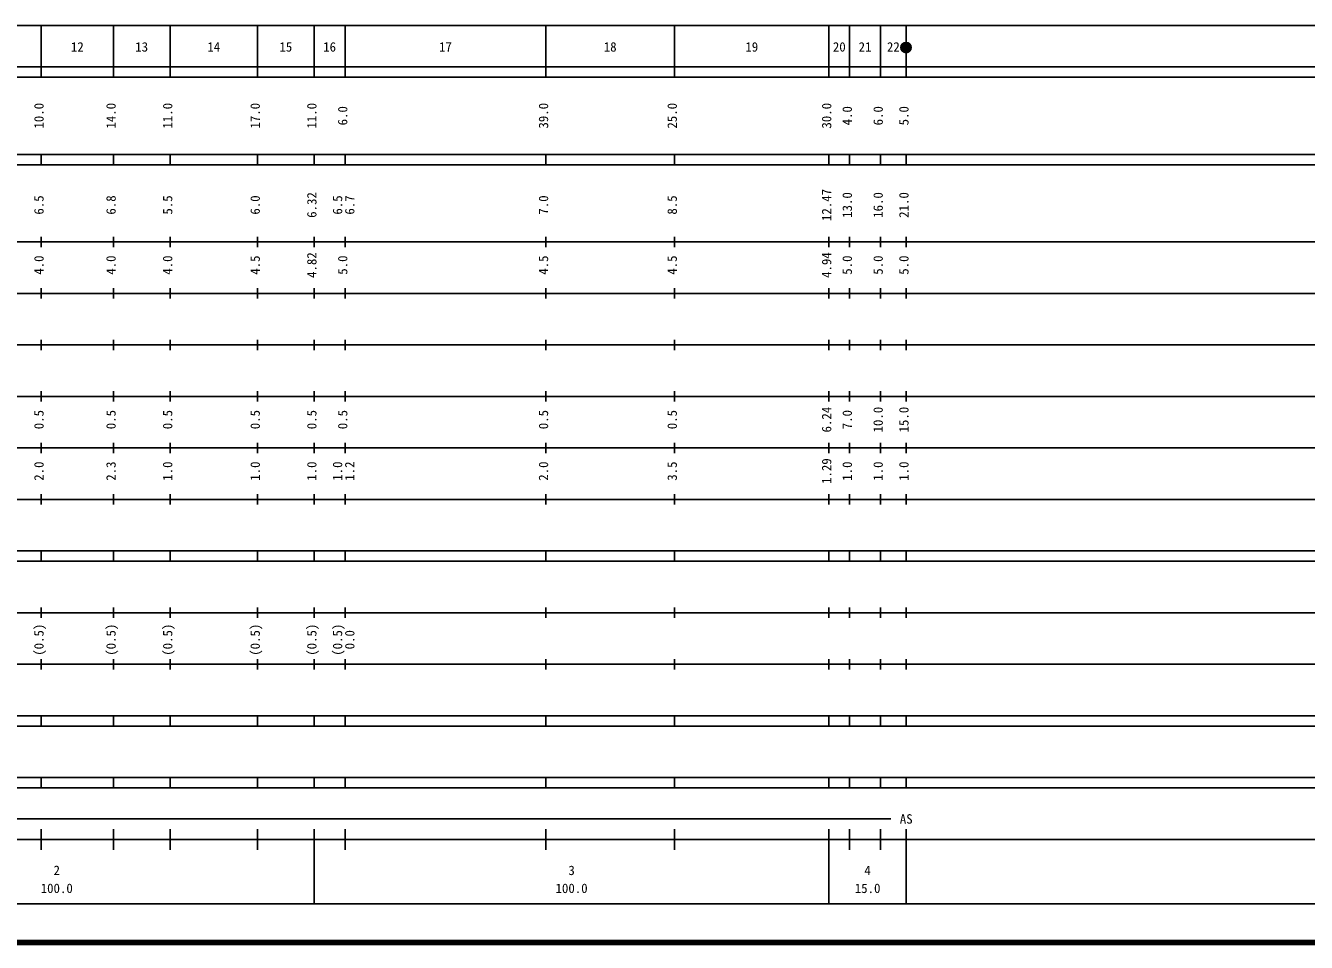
# Model space of a CAD drawing. Units: millimetres on the paper, enlarged 1000 times. Extents: x 40000 to 680000, y 20000 to 380000.
# Drawn here: x 211955 to 460725, y 20000 to 198000 of the extents above; entities that cross this region are included whole.
import ezdxf
from ezdxf.enums import TextEntityAlignment as Align

# ---------------------------------------------------------------- set-up
doc = ezdxf.new("R2010")
doc.units = ezdxf.units.MM
doc.header["$LTSCALE"] = 1000
doc.layers.add('M-TTL', color=2, linetype='Continuous', lineweight=140)
doc.layers.add('M-TTL-BAND', color=7, linetype='Continuous', lineweight=25)
doc.styles.add('ＭＳ ゴシック', font='')
doc.styles.get('ＭＳ ゴシック').set_extended_font_data('MS Gothic')

msp = doc.modelspace()

# ---------------------------------------------------------------- hatches: boundary and pattern name
at = {"layer": 'M-TTL-BAND'}
msp.add_hatch(color=256, dxfattribs=at).paths.add_polyline_path([(383959, 193740, 1), (381959, 193740, 1)])

# ---------------------------------------------------------------- linework, layer by layer
at = {"layer": 'M-TTL'}
msp.add_line((40000, 20000), (680000, 20000), dxfattribs=at)
at = {"layer": 'M-TTL-BAND'}
for p, q in [((68000, 198000), (579000, 198000)), ((215000, 188000), (215000, 198000)), ((229000, 188000), (229000, 198000)), ((240000, 188000), (240000, 198000)), ((257000, 188000), (257000, 198000)), ((268000, 188000), (268000, 198000)), ((274000, 188000), (274000, 198000)), ((313000, 188000), (313000, 198000)), ((338000, 188000), (338000, 198000)), ((368000, 188000), (368000, 198000)), ((372000, 188000), (372000, 198000)), ((378000, 188000), (378000, 198000)), ((383000, 188000), (383000, 198000)), ((40000, 190000), (579000, 190000)), ((40000, 188000), (579000, 188000)), ((40000, 173000), (579000, 173000)), ((215000, 171000), (215000, 173000)), ((229000, 171000), (229000, 173000)), ((240000, 171000), (240000, 173000)), ((257000, 171000), (257000, 173000)), ((268000, 171000), (268000, 173000)), ((274000, 171000), (274000, 173000)), ((313000, 171000), (313000, 173000)), ((338000, 171000), (338000, 173000)), ((368000, 171000), (368000, 173000)), ((372000, 171000), (372000, 173000)), ((378000, 171000), (378000, 173000)), ((383000, 171000), (383000, 173000)), ((40000, 171000), (579000, 171000)), ((215000, 155000), (215000, 157000)), ((229000, 155000), (229000, 157000)), ((240000, 155000), (240000, 157000)), ((257000, 155000), (257000, 157000)), ((268000, 155000), (268000, 157000)), ((274000, 155000), (274000, 157000)), ((313000, 155000), (313000, 157000)), ((338000, 155000), (338000, 157000)), ((368000, 155000), (368000, 157000)), ((372000, 155000), (372000, 157000)), ((378000, 155000), (378000, 157000)), ((383000, 155000), (383000, 157000)), ((40000, 156000), (579000, 156000)), ((215000, 145000), (215000, 147000)), ((229000, 145000), (229000, 147000)), ((240000, 145000), (240000, 147000)), ((257000, 145000), (257000, 147000)), ((268000, 145000), (268000, 147000)), ((274000, 145000), (274000, 147000)), ((313000, 145000), (313000, 147000)), ((338000, 145000), (338000, 147000)), ((368000, 145000), (368000, 147000)), ((372000, 145000), (372000, 147000)), ((378000, 145000), (378000, 147000)), ((383000, 145000), (383000, 147000)), ((46000, 146000), (579000, 146000)), ((215000, 135000), (215000, 137000)), ((229000, 135000), (229000, 137000)), ((240000, 135000), (240000, 137000)), ((257000, 135000), (257000, 137000)), ((268000, 135000), (268000, 137000)), ((274000, 135000), (274000, 137000)), ((313000, 135000), (313000, 137000)), ((338000, 135000), (338000, 137000)), ((368000, 135000), (368000, 137000)), ((372000, 135000), (372000, 137000)), ((378000, 135000), (378000, 137000)), ((383000, 135000), (383000, 137000)), ((52000, 136000), (579000, 136000)), ((215000, 125000), (215000, 127000)), ((229000, 125000), (229000, 127000)), ((240000, 125000), (240000, 127000)), ((257000, 125000), (257000, 127000)), ((268000, 125000), (268000, 127000)), ((274000, 125000), (274000, 127000)), ((313000, 125000), (313000, 127000)), ((338000, 125000), (338000, 127000)), ((368000, 125000), (368000, 127000)), ((372000, 125000), (372000, 127000)), ((378000, 125000), (378000, 127000)), ((383000, 125000), (383000, 127000)), ((46000, 126000), (579000, 126000)), ((215000, 115000), (215000, 117000)), ((229000, 115000), (229000, 117000)), ((240000, 115000), (240000, 117000)), ((257000, 115000), (257000, 117000)), ((268000, 115000), (268000, 117000)), ((274000, 115000), (274000, 117000)), ((313000, 115000), (313000, 117000)), ((338000, 115000), (338000, 117000)), ((368000, 115000), (368000, 117000)), ((372000, 115000), (372000, 117000)), ((378000, 115000), (378000, 117000)), ((383000, 115000), (383000, 117000)), ((52000, 116000), (579000, 116000)), ((215000, 105000), (215000, 107000)), ((229000, 105000), (229000, 107000)), ((240000, 105000), (240000, 107000)), ((257000, 105000), (257000, 107000)), ((268000, 105000), (268000, 107000)), ((274000, 105000), (274000, 107000)), ((313000, 105000), (313000, 107000)), ((338000, 105000), (338000, 107000)), ((368000, 105000), (368000, 107000)), ((372000, 105000), (372000, 107000)), ((378000, 105000), (378000, 107000)), ((383000, 105000), (383000, 107000)), ((46000, 106000), (579000, 106000)), ((40000, 96000), (579000, 96000)), ((215000, 94000), (215000, 96000)), ((229000, 94000), (229000, 96000)), ((240000, 94000), (240000, 96000)), ((257000, 94000), (257000, 96000)), ((268000, 94000), (268000, 96000)), ((274000, 94000), (274000, 96000)), ((313000, 94000), (313000, 96000)), ((338000, 94000), (338000, 96000)), ((368000, 94000), (368000, 96000)), ((372000, 94000), (372000, 96000)), ((378000, 94000), (378000, 96000)), ((383000, 94000), (383000, 96000)), ((40000, 94000), (579000, 94000)), ((215000, 83000), (215000, 85000)), ((229000, 83000), (229000, 85000)), ((240000, 83000), (240000, 85000)), ((257000, 83000), (257000, 85000)), ((268000, 83000), (268000, 85000)), ((274000, 83000), (274000, 85000)), ((313000, 83000), (313000, 85000)), ((338000, 83000), (338000, 85000)), ((368000, 83000), (368000, 85000)), ((372000, 83000), (372000, 85000)), ((378000, 83000), (378000, 85000)), ((383000, 83000), (383000, 85000)), ((49000, 84000), (579000, 84000)), ((215000, 73000), (215000, 75000)), ((229000, 73000), (229000, 75000)), ((240000, 73000), (240000, 75000)), ((257000, 73000), (257000, 75000)), ((268000, 73000), (268000, 75000)), ((274000, 73000), (274000, 75000)), ((313000, 73000), (313000, 75000)), ((338000, 73000), (338000, 75000)), ((368000, 73000), (368000, 75000)), ((372000, 73000), (372000, 75000)), ((378000, 73000), (378000, 75000)), ((383000, 73000), (383000, 75000)), ((40000, 74000), (579000, 74000)), ((40000, 64000), (579000, 64000)), ((215000, 62000), (215000, 64000)), ((229000, 62000), (229000, 64000)), ((240000, 62000), (240000, 64000)), ((257000, 62000), (257000, 64000)), ((268000, 62000), (268000, 64000)), ((274000, 62000), (274000, 64000)), ((313000, 62000), (313000, 64000)), ((338000, 62000), (338000, 64000)), ((368000, 62000), (368000, 64000)), ((372000, 62000), (372000, 64000)), ((378000, 62000), (378000, 64000)), ((383000, 62000), (383000, 64000)), ((40000, 62000), (579000, 62000)), ((40000, 52000), (579000, 52000)), ((40000, 50000), (579000, 50000)), ((215000, 50000), (215000, 52000)), ((229000, 50000), (229000, 52000)), ((240000, 50000), (240000, 52000)), ((257000, 50000), (257000, 52000)), ((268000, 50000), (268000, 52000)), ((274000, 50000), (274000, 52000)), ((313000, 50000), (313000, 52000)), ((338000, 50000), (338000, 52000)), ((368000, 50000), (368000, 52000)), ((372000, 50000), (372000, 52000)), ((378000, 50000), (378000, 52000)), ((383000, 50000), (383000, 52000)), ((71000, 44000), (380000, 44000)), ((40000, 40000), (579000, 40000)), ((215000, 38000), (215000, 42000)), ((229000, 38000), (229000, 42000)), ((240000, 38000), (240000, 42000)), ((257000, 38000), (257000, 42000)), ((268000, 27500), (268000, 42000)), ((274000, 38000), (274000, 42000)), ((313000, 38000), (313000, 42000)), ((338000, 38000), (338000, 42000)), ((368000, 27500), (368000, 42000)), ((372000, 38000), (372000, 42000)), ((378000, 38000), (378000, 42000)), ((383000, 27500), (383000, 42000)), ((68000, 27500), (579000, 27500))]:
    msp.add_line(p, q, dxfattribs=at)
at = {"layer": 'M-TTL-BAND', "lineweight": 13}
msp.add_lwpolyline([(383959, 193740, 1), (381959, 193740, 1)], format="xyb", close=True, dxfattribs=at)
at = {"layer": 'M-TTL-BAND'}
msp.add_circle((382959, 193740), 1000, dxfattribs=at)

# ---------------------------------------------------------------- texts
at = {"layer": 'M-TTL-BAND', "style": 'ＭＳ ゴシック'}
for s, p in [('12', (222000, 192405)), ('13', (234500, 192405)), ('14', (248500, 192405)), ('15', (262500, 192405)), ('16', (271000, 192405)), ('17', (293500, 192405)), ('18', (325500, 192405)), ('19', (353000, 192405)), ('20', (370000, 192405)), ('21', (375000, 192405)), ('22', (380500, 192405)), ('AS', (383000, 42500)), ('2', (218000, 32523)), ('3', (318000, 32523)), ('4', (375500, 32523)), ('100.0', (218000, 29033)), ('100.0', (318000, 29033)), ('15.0', (375500, 29033))]:
    msp.add_text(s, height=1833, dxfattribs=at).set_placement(p, align=Align.BOTTOM_CENTER)
for s, p in [('10.0', (216000, 180500)), ('14.0', (230000, 180500)), ('11.0', (241000, 180500)), ('17.0', (258000, 180500)), ('11.0', (269000, 180500)), ('6.0', (275000, 180500)), ('39.0', (314000, 180500)), ('25.0', (339000, 180500)), ('30.0', (369000, 180500)), ('4.0', (373000, 180500)), ('6.0', (379000, 180500)), ('5.0', (384000, 180500)), ('6.5', (216000, 163174)), ('6.8', (230000, 163174)), ('5.5', (241000, 163174)), ('6.0', (258000, 163174)), ('6.32', (269000, 163174)), ('6.5', (274000, 163174)), ('6.7', (276370, 163174)), ('7.0', (314000, 163174)), ('8.5', (339000, 163174)), ('12.47', (369000, 163174)), ('13.0', (373000, 163174)), ('16.0', (379000, 163174)), ('21.0', (384000, 163174)), ('4.0', (216000, 151500)), ('4.0', (230000, 151500)), ('4.0', (241000, 151500)), ('4.5', (258000, 151500)), ('4.82', (269000, 151500)), ('5.0', (275000, 151500)), ('4.5', (314000, 151500)), ('4.5', (339000, 151500)), ('4.94', (369000, 151500)), ('5.0', (373000, 151500)), ('5.0', (379000, 151500)), ('5.0', (384000, 151500)), ('0.5', (216000, 121500)), ('0.5', (230000, 121500)), ('0.5', (241000, 121500)), ('0.5', (258000, 121500)), ('0.5', (269000, 121500)), ('0.5', (275000, 121500)), ('0.5', (314000, 121500)), ('0.5', (339000, 121500)), ('6.24', (369000, 121500)), ('7.0', (373000, 121500)), ('10.0', (379000, 121500)), ('15.0', (384000, 121500)), ('2.0', (216000, 111500)), ('2.3', (230000, 111500)), ('1.0', (241000, 111500)), ('1.0', (258000, 111500)), ('1.0', (269000, 111500)), ('1.0', (274000, 111500)), ('1.2', (276370, 111500)), ('2.0', (314000, 111500)), ('3.5', (339000, 111500)), ('1.29', (369000, 111500)), ('1.0', (373000, 111500)), ('1.0', (379000, 111500)), ('1.0', (384000, 111500)), ('(0.5)', (216000, 78764)), ('(0.5)', (230000, 78764)), ('(0.5)', (241000, 78764)), ('(0.5)', (258000, 78764)), ('(0.5)', (269000, 78764)), ('(0.5)', (274000, 78764)), ('0.0', (276370, 78764))]:
    msp.add_text(s, height=1833, rotation=90, dxfattribs=at).set_placement(p, align=Align.BOTTOM_CENTER)

doc.saveas('drawing.dxf')
